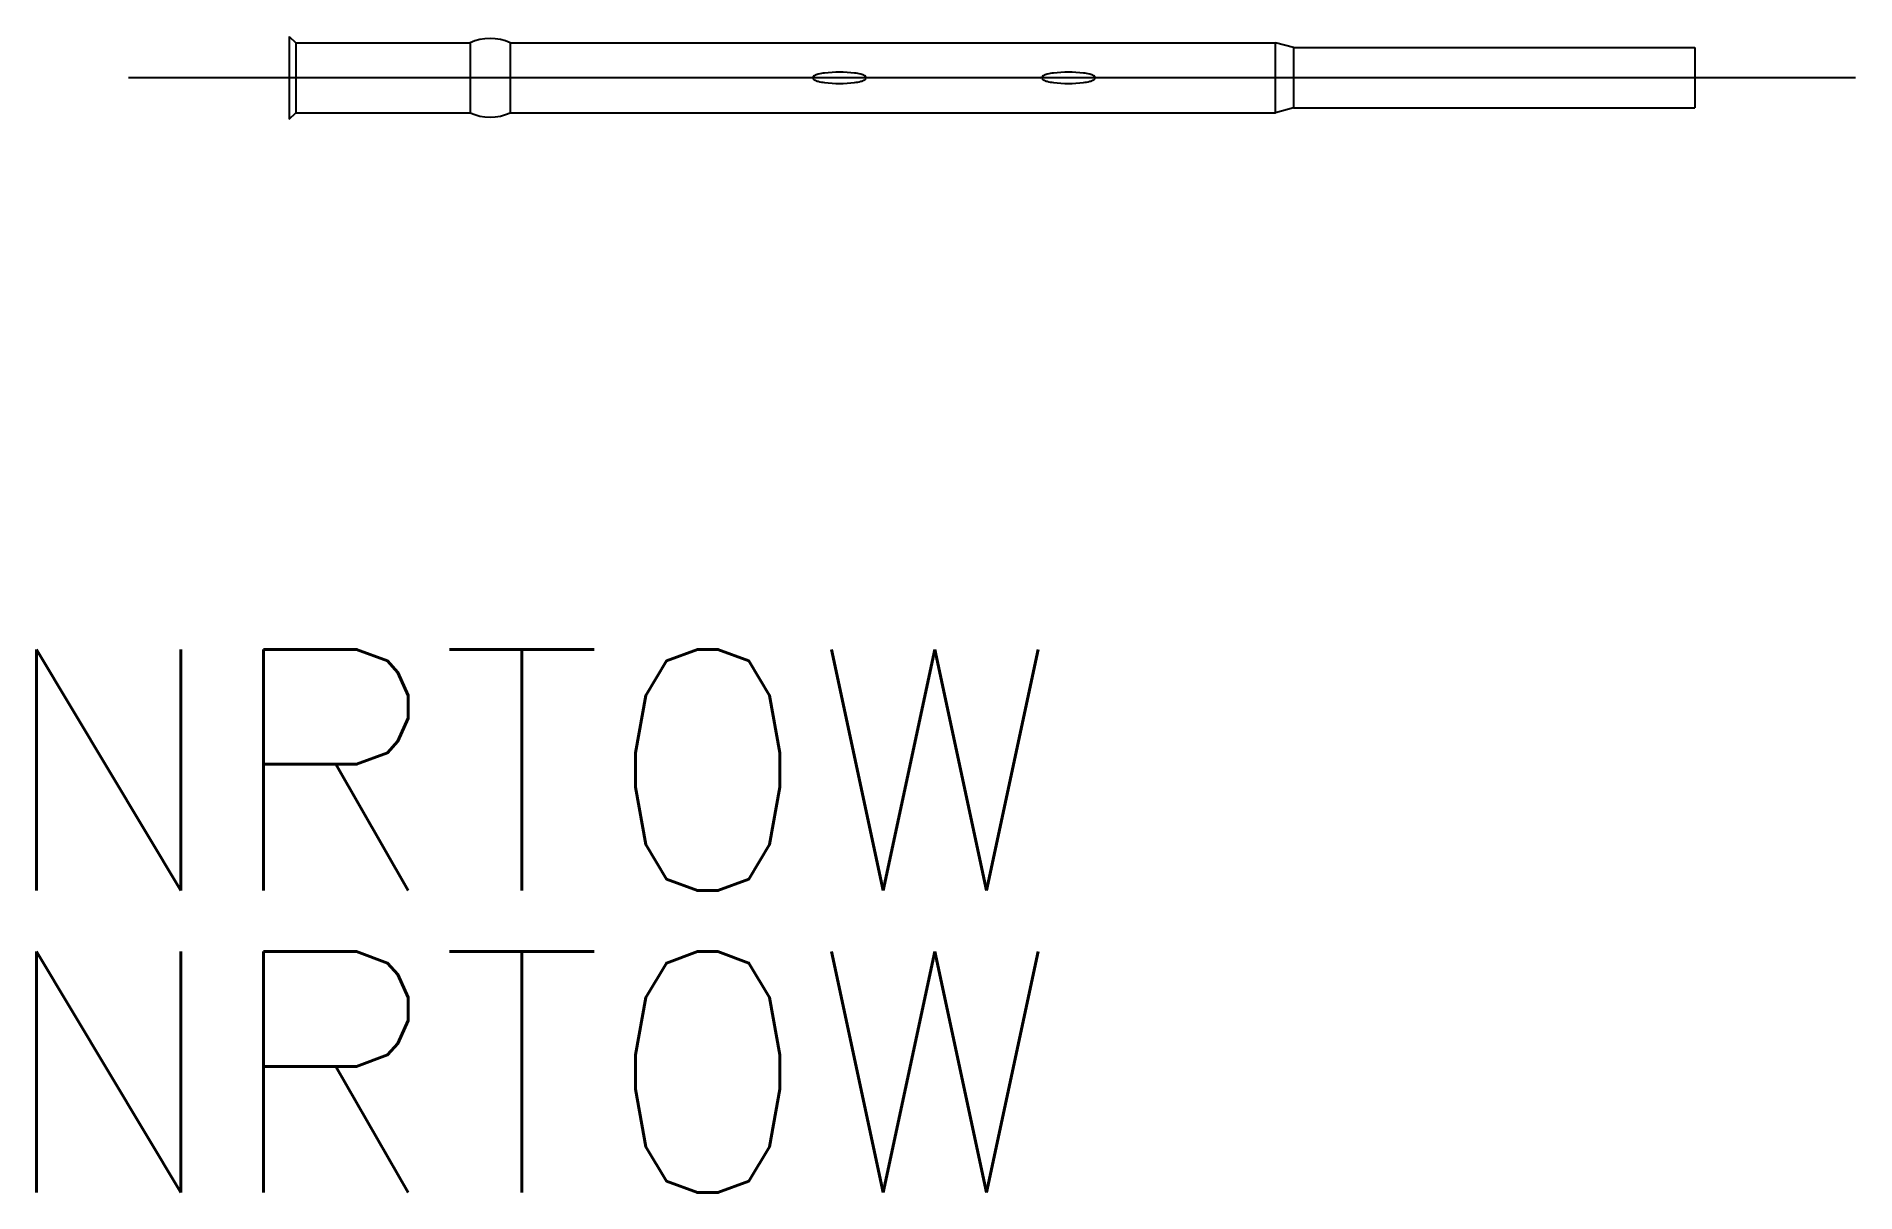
# Model space of a CAD drawing. Extents: x -3.1 to 19.5, y -13.9 to 0.5.
import ezdxf

# ---------------------------------------------------------------- set-up
doc = ezdxf.new("R2010")
doc.units = 0
doc.linetypes.add('CENTER', pattern=[50.8, 31.75, -6.35, 6.35, -6.35])
doc.layers.get('0').update_dxf_attribs({"linetype": 'CONTINUOUS'})
doc.layers.add('CENTER', color=1, linetype='CENTER')
doc.styles.get("Standard").update_dxf_attribs({"font": 'txt.shx', "height": 3, "bigfont": 'bigfont.shx'})

# ---------------------------------------------------------------- blocks, each defined once
blk = doc.blocks.new('*U2')
at = {"color": 7, "linetype": 'CONTINUOUS'}
blk.add_text('NRT0W', height=3, dxfattribs=at).set_placement((-3.663, -10.115))
blk = doc.blocks.new('*U3')
at = {"color": 7, "linetype": 'CONTINUOUS'}
blk.add_text('NRT0W', height=3, dxfattribs=at).set_placement((-3.663, -13.875))

msp = doc.modelspace()

# ---------------------------------------------------------------- linework, layer by layer
at = {"color": 7, "linetype": 'CONTINUOUS'}
for p, q in [((0, 0.515), (0, -0.515)), ((0, 0.515), (0.08, 0.435)), ((0.08, 0.435), (2.25, 0.435)), ((0.08, 0.435), (0.08, -0.435)), ((2.25, 0.435), (2.25, -0.435)), ((2.75, 0.435), (2.75, -0.435)), ((2.75, 0.435), (12.276, 0.435)), ((12.5, 0.375), (12.276, 0.435)), ((12.276, -0.435), (12.276, 0.435)), ((12.5, 0.375), (12.5, -0.375)), ((12.5, 0.375), (17.5, 0.375)), ((17.5, 0.375), (17.5, -0.375)), ((0, -0.515), (0.08, -0.435)), ((0.08, -0.435), (2.25, -0.435)), ((2.75, -0.435), (12.276, -0.435)), ((12.5, -0.375), (12.276, -0.435)), ((12.5, -0.375), (17.5, -0.375))]:
    msp.add_line(p, q, dxfattribs=at)
for centre, radius, start, end in [((2.5, -0.106), 0.596, 65.1852, 114.8148), ((6.528, 0), 0.0158, 138.8558, 221.1442), ((6.562, -0.028), 0.0596, 116.1667, 139.4751), ((6.638, -0.18), 0.23, 103.24, 116.5167), ((6.744, -0.575), 0.639, 97.2657, 104.4005), ((6.85, -1.406), 1.476, 82.7344, 97.2656), ((6.956, -0.575), 0.639, 75.5995, 82.7343), ((7.062, -0.18), 0.23, 63.4833, 76.76), ((7.138, -0.028), 0.0596, 40.5249, 63.8333), ((7.172, 0), 0.0158, 318.8558, 41.1442), ((9.378, 0), 0.0158, 138.8558, 221.1442), ((9.412, -0.028), 0.0596, 116.1667, 139.4751), ((9.488, -0.18), 0.23, 103.24, 116.5167), ((9.594, -0.575), 0.639, 97.2657, 104.4005), ((9.7, -1.406), 1.476, 82.7344, 97.2656), ((9.806, -0.575), 0.639, 75.5995, 82.7343), ((9.912, -0.18), 0.23, 63.4833, 76.76), ((9.988, -0.028), 0.0596, 40.5249, 63.8333), ((10.022, 0), 0.0158, 318.8558, 41.1442), ((6.562, 0.028), 0.0596, 220.5249, 243.8333), ((6.638, 0.18), 0.23, 243.4833, 256.76), ((6.744, 0.575), 0.639, 255.5995, 262.7343), ((6.85, 1.406), 1.476, 262.7344, 277.2656), ((6.956, 0.575), 0.639, 277.2657, 284.4005), ((7.062, 0.18), 0.23, 283.24, 296.5167), ((7.138, 0.028), 0.0596, 296.1667, 319.4751), ((9.412, 0.028), 0.0596, 220.5249, 243.8333), ((9.488, 0.18), 0.23, 243.4833, 256.76), ((9.594, 0.575), 0.639, 255.5995, 262.7343), ((9.7, 1.406), 1.476, 262.7344, 277.2656), ((9.806, 0.575), 0.639, 277.2657, 284.4005), ((9.912, 0.18), 0.23, 283.24, 296.5167), ((9.988, 0.028), 0.0596, 296.1667, 319.4751), ((2.5, 0.106), 0.596, 245.1852, 294.8148)]:
    msp.add_arc(centre, radius, start, end, dxfattribs=at)
at = {"layer": 'CENTER', "color": 1, "linetype": 'CENTER'}
msp.add_line((19.5, 0), (-2, 0), dxfattribs=at)

# ---------------------------------------------------------------- block references
at = {"color": 7, "linetype": 'CONTINUOUS'}
for name in ['*U2', '*U3']:
    msp.add_blockref(name, (0, 0), dxfattribs=at)

doc.saveas('drawing.dxf')
